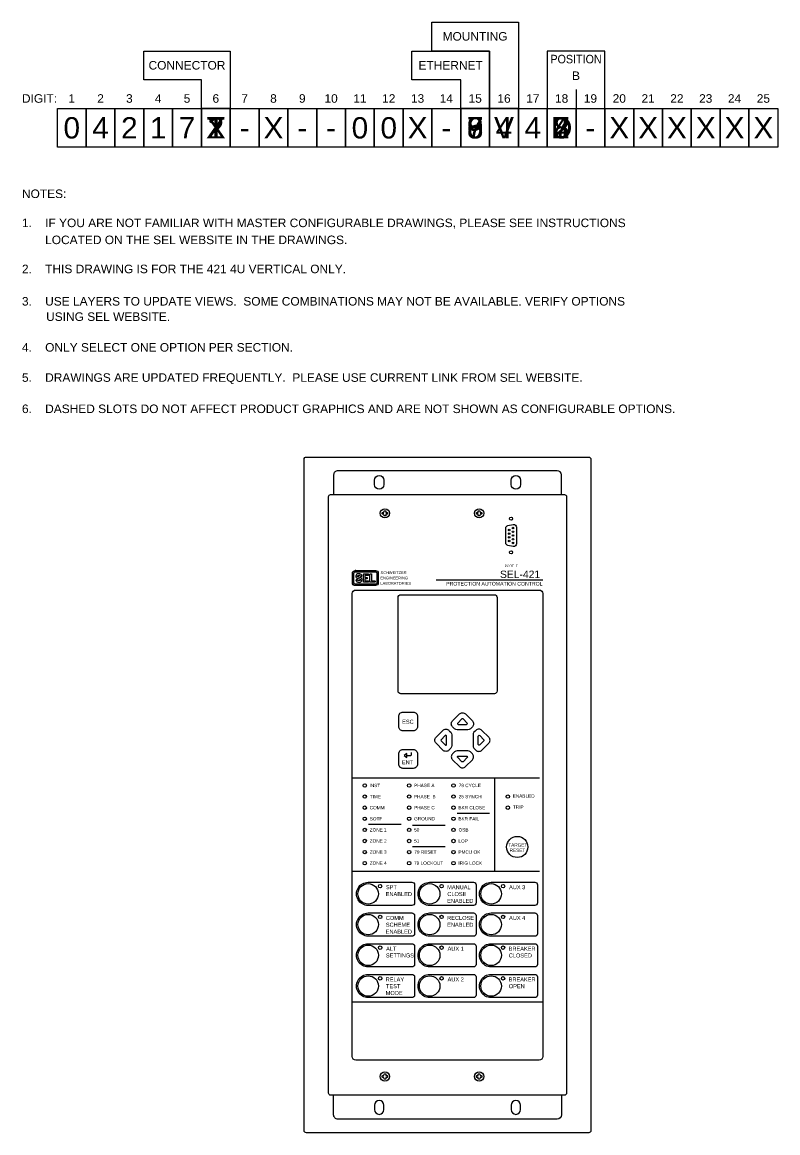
# Model space of a CAD drawing. Extents: x 0.5 to 47.5, y 0.5 to 35.2.
# Drawn here: x 0.51 to 22.63, y 2.68 to 35.22 of the extents above; entities that cross this region are included whole.
import ezdxf
from ezdxf.enums import TextEntityAlignment as Align

# ---------------------------------------------------------------- set-up
doc = ezdxf.new("R2010")
doc.units = 0
doc.header["$MEASUREMENT"] = 0
for name, color, linetype in [('1_0______CONNECTOR_TYPE_', 7, 'CONTINUOUS'), ('1_1__X__NONE__SV_SUBSCRIBE', 7, 'CONTINUOUS'), ('1_2__1__SCREW_TERMINAL__SV', 7, 'CONTINUOUS'), ('1_3__2__CONNECTORIZED__SV_', 7, 'CONTINUOUS'), ('1_4__T__TIME-DOMAIN_LINK__', 7, 'CONTINUOUS'), ('2_0______ETHERNET_CONNECTI', 7, 'CONTINUOUS'), ('2_1__6___4__10-100BASE-T_C', 7, 'CONTINUOUS'), ('2_2__7___4__100BASE-FX_CON', 7, 'CONTINUOUS'), ('2_3__8___2__10-100BASE-T__', 7, 'CONTINUOUS'), ('2_4__9___2__100-1000BASE__', 7, 'CONTINUOUS'), ('3_0______MOUNTING_', 7, 'CONTINUOUS'), ('3_1__V__VERTICAL_RACK_MOUN', 7, 'CONTINUOUS'), ('3_2__4__VERTICAL_PANEL_MOU', 7, 'CONTINUOUS'), ('4_0______IO_BOARD_POSITION', 7, 'CONTINUOUS'), ('4_1__2___8__OPTOISOLATED_I', 7, 'CONTINUOUS'), ('4_2__7___8__OPTOISOLATED_I', 7, 'CONTINUOUS'), ('4_3__4___24__OPTOISOLATED_', 7, 'CONTINUOUS'), ('4_4__D___24__OPTOISOLATED_', 7, 'CONTINUOUS'), ('4_5__8___8__OPTOISOLATED_I', 7, 'CONTINUOUS'), ('5_0______DWG_', 7, 'CONTINUOUS')]:
    doc.layers.add(name, color=color, linetype=linetype)
doc.styles.add('ARIAL', font='arial.ttf')

msp = doc.modelspace()

# ---------------------------------------------------------------- linework, layer by layer
at = {"layer": '1_0______CONNECTOR_TYPE_'}
msp.add_lwpolyline([(2.379, 31.562), (1.536, 31.562), (1.536, 32.687), (2.379, 32.687), (2.379, 31.562)], dxfattribs=at)
at = {"layer": '2_0______ETHERNET_CONNECTI'}
msp.add_lwpolyline([(2.379, 31.562), (1.536, 31.562), (1.536, 32.687), (2.379, 32.687), (2.379, 31.562)], dxfattribs=at)
at = {"layer": '3_0______MOUNTING_'}
msp.add_lwpolyline([(2.379, 31.562), (1.536, 31.562), (1.536, 32.687), (2.379, 32.687), (2.379, 31.562)], dxfattribs=at)
at = {"layer": '3_1__V__VERTICAL_RACK_MOUN'}
for points in [[(16.296, 21.38), (16.296, 21.954, 0.414213), (16.171, 22.079), (9.751, 22.079, 0.414214), (9.626, 21.954), (9.626, 21.38)], [(16.296, 3.78), (16.296, 3.206, -0.414213), (16.171, 3.081), (9.751, 3.081, -0.414214), (9.626, 3.206), (9.626, 3.78)]]:
    msp.add_lwpolyline(points, format="xyb", dxfattribs=at)
for points in [[(11.1, 21.8), (11.1, 21.672, -1), (10.822, 21.672), (10.822, 21.8, -1)], [(15.1, 21.8), (15.1, 21.672, -1), (14.822, 21.672), (14.822, 21.8, -1)], [(16.446, 21.319), (16.446, 3.841, -0.414215), (16.385, 3.78), (9.537, 3.78, -0.414214), (9.476, 3.841), (9.476, 21.319, -0.414214), (9.537, 21.38), (16.385, 21.38, -0.414212)], [(11.1, 3.36), (11.1, 3.488, 1), (10.822, 3.488), (10.822, 3.36, 1)], [(15.1, 3.36), (15.1, 3.488, 1), (14.822, 3.488), (14.822, 3.36, 1)]]:
    msp.add_lwpolyline(points, format="xyb", close=True, dxfattribs=at)
at = {"layer": '3_2__4__VERTICAL_PANEL_MOU'}
msp.add_lwpolyline([(17.16, 22.413), (17.16, 2.748, -0.414082), (17.093, 2.68), (8.828, 2.68, -0.414079), (8.76, 2.748), (8.76, 22.413, -0.414081), (8.828, 22.48), (17.093, 22.48, -0.414077)], format="xyb", close=True, dxfattribs=at)
at = {"layer": '4_0______IO_BOARD_POSITION'}
msp.add_lwpolyline([(2.379, 31.562), (1.536, 31.562), (1.536, 32.687), (2.379, 32.687), (2.379, 31.562)], dxfattribs=at)
at = {"layer": '5_0______DWG_'}
for points in [[(14.192, 34.375), (12.504, 34.375), (12.504, 35.219), (15.036, 35.219), (15.036, 32.687), (14.192, 32.687), (14.192, 34.375)], [(5.754, 33.531), (4.067, 33.531), (4.067, 34.375), (6.598, 34.375), (6.598, 32.687), (5.754, 32.687), (5.754, 33.531)], [(13.348, 33.531), (11.911, 33.531), (11.911, 34.375), (14.192, 34.375), (14.192, 32.687), (13.348, 32.687), (13.348, 33.531)], [(11.765, 13.791), (11.69, 13.733), (11.765, 13.675)], [(11.765, 13.791), (11.69, 13.733), (11.765, 13.675)]]:
    msp.add_lwpolyline(points, close=True, dxfattribs=at)
for points in [[(17.567, 32.687), (17.567, 34.375), (15.879, 34.375), (15.879, 32.687), (17.567, 32.687)], [(16.723, 33.243), (16.723, 32.687)], [(2.379, 31.562), (1.536, 31.562), (1.536, 32.687), (2.379, 32.687), (2.379, 31.562)], [(3.223, 31.562), (2.379, 31.562), (2.379, 32.687), (3.223, 32.687), (3.223, 31.562)], [(4.067, 31.562), (3.223, 31.562), (3.223, 32.687), (4.067, 32.687), (4.067, 31.562)], [(4.911, 31.562), (4.067, 31.562), (4.067, 32.687), (4.911, 32.687), (4.911, 31.562)], [(5.754, 31.562), (4.911, 31.562), (4.911, 32.687), (5.754, 32.687), (5.754, 31.562)], [(6.598, 31.562), (5.754, 31.562), (5.754, 32.687), (6.598, 32.687), (6.598, 31.562)], [(7.442, 31.562), (6.598, 31.562), (6.598, 32.687), (7.442, 32.687), (7.442, 31.562)], [(8.286, 31.562), (7.442, 31.562), (7.442, 32.687), (8.286, 32.687), (8.286, 31.562)], [(9.129, 31.562), (8.286, 31.562), (8.286, 32.687), (9.129, 32.687), (9.129, 31.562)], [(9.973, 31.562), (9.129, 31.562), (9.129, 32.687), (9.973, 32.687), (9.973, 31.562)], [(10.817, 31.562), (9.973, 31.562), (9.973, 32.687), (10.817, 32.687), (10.817, 31.562)], [(11.661, 31.562), (10.817, 31.562), (10.817, 32.687), (11.661, 32.687), (11.661, 31.562)], [(12.504, 31.562), (11.661, 31.562), (11.661, 32.687), (12.504, 32.687), (12.504, 31.562)], [(13.348, 31.562), (12.504, 31.562), (12.504, 32.687), (13.348, 32.687), (13.348, 31.562)], [(14.192, 31.562), (13.348, 31.562), (13.348, 32.687), (14.192, 32.687), (14.192, 31.562)], [(15.036, 31.562), (14.192, 31.562), (14.192, 32.687), (15.036, 32.687), (15.036, 31.562)], [(15.879, 31.562), (15.036, 31.562), (15.036, 32.687), (15.879, 32.687), (15.879, 31.562)], [(16.723, 31.562), (15.879, 31.562), (15.879, 32.687), (16.723, 32.687), (16.723, 31.562)], [(17.567, 31.562), (16.723, 31.562), (16.723, 32.687), (17.567, 32.687), (17.567, 31.562)], [(18.411, 31.562), (17.567, 31.562), (17.567, 32.687), (18.411, 32.687), (18.411, 31.562)], [(19.254, 31.562), (18.411, 31.562), (18.411, 32.687), (19.254, 32.687), (19.254, 31.562)], [(20.098, 31.562), (19.254, 31.562), (19.254, 32.687), (20.098, 32.687), (20.098, 31.562)], [(20.942, 31.562), (20.098, 31.562), (20.098, 32.687), (20.942, 32.687), (20.942, 31.562)], [(21.786, 31.562), (20.942, 31.562), (20.942, 32.687), (21.786, 32.687), (21.786, 31.562)], [(22.629, 31.562), (21.786, 31.562), (21.786, 32.687), (22.629, 32.687), (22.629, 31.562)], [(10.273, 19.153), (10.253, 19.153)], [(10.273, 19.153), (10.253, 19.153)], [(10.273, 19.153), (10.253, 19.153)], [(10.273, 19.153), (10.253, 19.153)], [(15.747, 18.876), (12.623, 18.876)], [(15.747, 18.876), (12.623, 18.876)], [(15.657, 13.075), (10.182, 13.075)], [(14.339, 13.075), (14.339, 10.335)], [(13.239, 12.043), (14.192, 12.043)], [(10.649, 11.718), (11.603, 11.718)], [(11.936, 11.694), (12.89, 11.694)], [(11.939, 11.068), (12.892, 11.068)], [(15.657, 10.335), (10.182, 10.335)], [(15.747, 6.505), (10.172, 6.505)]]:
    msp.add_lwpolyline(points, dxfattribs=at)
for points in [[(11.203, 20.813, -0.391794), (11.195, 20.805), (11.155, 20.803, 0.399739), (11.154, 20.802), (11.152, 20.762, -0.391859), (11.144, 20.754), (11.11, 20.754, -0.391764), (11.102, 20.762), (11.099, 20.802, 0.399816), (11.099, 20.803), (11.059, 20.805, -0.391825), (11.051, 20.813), (11.05, 20.83), (11.051, 20.847, -0.391806), (11.059, 20.856), (11.099, 20.858, 0.399638), (11.099, 20.859), (11.102, 20.899, -0.391814), (11.11, 20.907), (11.144, 20.907, -0.39186), (11.152, 20.899), (11.154, 20.859, 0.399739), (11.155, 20.858), (11.195, 20.856, -0.391769), (11.203, 20.847), (11.204, 20.83), (11.203, 20.813)], [(13.962, 20.813, -0.391794), (13.954, 20.805), (13.914, 20.803, 0.399739), (13.913, 20.802), (13.911, 20.762, -0.391859), (13.903, 20.754), (13.869, 20.754, -0.391764), (13.861, 20.762), (13.858, 20.802, 0.399816), (13.857, 20.803), (13.818, 20.805, -0.391825), (13.809, 20.813), (13.809, 20.83), (13.809, 20.847, -0.391806), (13.818, 20.856), (13.857, 20.858, 0.399638), (13.858, 20.859), (13.861, 20.899, -0.391814), (13.869, 20.907), (13.903, 20.907, -0.39186), (13.911, 20.899), (13.913, 20.859, 0.399739), (13.914, 20.858), (13.954, 20.856, -0.391769), (13.962, 20.847), (13.962, 20.83), (13.962, 20.813)], [(11.765, 13.733), (11.874, 13.733, 0.414214), (11.909, 13.768), (11.909, 13.825)], [(11.765, 13.733), (11.874, 13.733, 0.414214), (11.909, 13.768), (11.909, 13.825)], [(11.203, 4.313, -0.391794), (11.195, 4.305), (11.155, 4.303, 0.399739), (11.154, 4.302), (11.152, 4.262, -0.391859), (11.144, 4.254), (11.11, 4.254, -0.391764), (11.102, 4.262), (11.099, 4.302, 0.399816), (11.099, 4.303), (11.059, 4.305, -0.391825), (11.051, 4.313), (11.05, 4.33), (11.051, 4.347, -0.391806), (11.059, 4.356), (11.099, 4.358, 0.399638), (11.099, 4.359), (11.102, 4.399, -0.391814), (11.11, 4.407), (11.144, 4.407, -0.39186), (11.152, 4.399), (11.154, 4.359, 0.399739), (11.155, 4.358), (11.195, 4.356, -0.391769), (11.203, 4.347), (11.204, 4.33), (11.203, 4.313)], [(13.962, 4.313, -0.391794), (13.954, 4.305), (13.914, 4.303, 0.399739), (13.913, 4.302), (13.911, 4.262, -0.391859), (13.903, 4.254), (13.869, 4.254, -0.391764), (13.861, 4.262), (13.858, 4.302, 0.399816), (13.857, 4.303), (13.818, 4.305, -0.391825), (13.809, 4.313), (13.809, 4.33), (13.809, 4.347, -0.391806), (13.818, 4.356), (13.857, 4.358, 0.399638), (13.858, 4.359), (13.861, 4.399, -0.391814), (13.869, 4.407), (13.903, 4.407, -0.39186), (13.911, 4.399), (13.913, 4.359, 0.399739), (13.914, 4.358), (13.954, 4.356, -0.391769), (13.962, 4.347), (13.962, 4.33), (13.962, 4.313)]]:
    msp.add_lwpolyline(points, format="xyb", dxfattribs=at)
for points in [[(14.976, 20.423), (14.976, 19.938, -0.46318), (14.883, 19.86), (14.73, 19.888, -0.363045), (14.665, 19.965), (14.665, 20.395, -0.360245), (14.73, 20.473), (14.883, 20.5, -0.463312)], [(10.253, 19.153), (10.855, 19.153, -0.41811), (10.931, 19.076), (10.931, 18.793, -0.404471), (10.855, 18.714), (10.253, 18.714, -0.41811), (10.177, 18.791), (10.177, 19.074, -0.404471)], [(10.259, 19.113), (10.852, 19.113, -0.378768), (10.892, 19.077), (10.892, 18.792, -0.441125), (10.852, 18.756), (10.259, 18.756, -0.378768), (10.219, 18.791), (10.219, 19.076, -0.441125)], [(10.363, 19.06, 0.192116), (10.299, 19.034, 0.12608), (10.278, 18.995, 0.336344), (10.314, 18.925, 0.087668), (10.366, 18.911, -0.022201), (10.382, 18.909, -0.039737), (10.393, 18.905, -0.23043), (10.411, 18.887, -0.182747), (10.41, 18.872, -0.221111), (10.375, 18.853, -0.058363), (10.354, 18.852, -0.13415), (10.331, 18.864, 0.006668), (10.318, 18.879, 0.085557), (10.316, 18.881, 0.231613), (10.285, 18.878, 0.170757), (10.28, 18.871, 0.118457), (10.281, 18.858, 0.153081), (10.307, 18.825, 0.186266), (10.371, 18.806, 0.192116), (10.436, 18.832, 0.12608), (10.456, 18.871, 0.336344), (10.42, 18.941, 0.087668), (10.368, 18.955, -0.022201), (10.352, 18.957, -0.039737), (10.341, 18.961, -0.23043), (10.323, 18.979, -0.182747), (10.324, 18.994, -0.221111), (10.359, 19.013, -0.058363), (10.38, 19.014, -0.13415), (10.403, 19.002, 0.006668), (10.416, 18.987, 0.085557), (10.418, 18.985, 0.231613), (10.449, 18.988, 0.170757), (10.454, 18.995, 0.118457), (10.453, 19.008, 0.153081), (10.427, 19.041, 0.186266)], [(10.512, 19.056), (10.638, 19.056, -0.424366), (10.65, 19.044), (10.65, 19.024, -0.404134), (10.638, 19.012), (10.543, 19.012), (10.543, 18.954), (10.599, 18.954, -0.477137), (10.607, 18.944), (10.607, 18.92, -0.353971), (10.599, 18.91), (10.543, 18.91), (10.543, 18.853), (10.638, 18.853, -0.424366), (10.65, 18.841), (10.65, 18.82, -0.404134), (10.638, 18.808), (10.512, 18.808, -0.432614), (10.5, 18.821), (10.5, 19.043, -0.396049)], [(10.701, 19.056), (10.722, 19.056, -0.432614), (10.734, 19.043), (10.734, 18.853), (10.827, 18.853, -0.424366), (10.838, 18.841), (10.838, 18.82, -0.404134), (10.827, 18.808), (10.701, 18.808, -0.432614), (10.689, 18.821), (10.689, 19.043, -0.396049)], [(15.747, 18.482), (15.747, 4.911, -0.414315), (15.647, 4.811), (10.272, 4.811, -0.414634), (10.172, 4.911), (10.172, 18.482, -0.414229), (10.272, 18.582), (15.647, 18.582, -0.414193)], [(11.511, 15.625), (11.511, 18.365, -0.414221), (11.591, 18.445), (14.331, 18.445, -0.414221), (14.411, 18.365), (14.411, 15.625, -0.414221), (14.331, 15.545), (11.591, 15.545, -0.414221)], [(11.656, 15.007), (11.956, 15.007, -0.414214), (12.081, 14.882), (12.081, 14.582, -0.414214), (11.956, 14.457), (11.656, 14.457, -0.414214), (11.531, 14.582), (11.531, 14.882, -0.414214)], [(11.656, 15.007), (11.956, 15.007, -0.414214), (12.081, 14.882), (12.081, 14.582, -0.414214), (11.956, 14.457), (11.656, 14.457, -0.414214), (11.531, 14.582), (11.531, 14.882, -0.414214)], [(13.241, 14.491, -0.176539), (13.163, 14.518), (13.126, 14.553), (13.107, 14.572, -0.414214), (13.107, 14.749), (13.309, 14.951, -0.414214), (13.485, 14.951), (13.687, 14.749, -0.414214), (13.687, 14.572), (13.668, 14.553), (13.631, 14.518, -0.176539), (13.553, 14.491)], [(13.38, 14.806), (13.259, 14.685, 0.66386), (13.276, 14.644), (13.518, 14.644, 0.66386), (13.535, 14.685), (13.414, 14.806, 0.408376)], [(13.085, 14.025, -0.176539), (13.058, 13.947), (13.022, 13.91), (13.003, 13.891, -0.414214), (12.826, 13.891), (12.625, 14.093, -0.414214), (12.625, 14.269), (12.826, 14.471, -0.414214), (13.003, 14.471), (13.022, 14.452), (13.058, 14.415, -0.176539), (13.085, 14.337)], [(12.77, 14.164), (12.891, 14.043, 0.66386), (12.932, 14.06), (12.932, 14.302, 0.66386), (12.891, 14.319), (12.77, 14.198, 0.408376)], [(13.708, 14.025, 0.176539), (13.735, 13.947), (13.771, 13.91), (13.79, 13.891, 0.414214), (13.967, 13.891), (14.168, 14.093, 0.414214), (14.168, 14.269), (13.967, 14.471, 0.414214), (13.79, 14.471), (13.771, 14.452), (13.735, 14.415, 0.176539), (13.708, 14.337)], [(14.023, 14.164), (13.902, 14.043, -0.66386), (13.861, 14.06), (13.861, 14.302, -0.66386), (13.902, 14.319), (14.023, 14.198, -0.408376)], [(11.656, 13.908), (11.956, 13.908, -0.414214), (12.081, 13.783), (12.081, 13.483, -0.414214), (11.956, 13.358), (11.656, 13.358, -0.414214), (11.531, 13.483), (11.531, 13.783, -0.414214)], [(11.656, 13.908), (11.956, 13.908, -0.414214), (12.081, 13.783), (12.081, 13.483, -0.414214), (11.956, 13.358), (11.656, 13.358, -0.414214), (11.531, 13.483), (11.531, 13.783, -0.414214)], [(13.241, 13.869, 0.176539), (13.163, 13.842), (13.126, 13.806), (13.107, 13.787, 0.414214), (13.107, 13.61), (13.309, 13.409, 0.414214), (13.485, 13.409), (13.687, 13.61, 0.414214), (13.687, 13.787), (13.668, 13.806), (13.631, 13.842, 0.176539), (13.553, 13.869)], [(13.38, 13.553), (13.259, 13.675, -0.66386), (13.276, 13.715), (13.518, 13.715, -0.66386), (13.535, 13.675), (13.414, 13.553, -0.408376)], [(10.636, 10.02), (11.916, 10.02, -0.385887), (11.997, 9.947), (11.997, 9.414, -0.395152), (11.916, 9.34), (10.636, 9.34, -1.000771)], [(12.437, 10.02), (13.716, 10.02, -0.385887), (13.797, 9.947), (13.797, 9.414, -0.395152), (13.716, 9.34), (12.437, 9.34, -1.000771)], [(14.236, 10.02), (15.516, 10.02, -0.385887), (15.597, 9.947), (15.597, 9.414, -0.395152), (15.516, 9.34), (14.236, 9.34, -1.000771)], [(10.637, 9.12), (11.916, 9.12, -0.385887), (11.997, 9.047), (11.997, 8.514, -0.395152), (11.916, 8.44), (10.637, 8.44, -1.000771)], [(12.437, 9.12), (13.716, 9.12, -0.385887), (13.797, 9.047), (13.797, 8.514, -0.395152), (13.716, 8.44), (12.437, 8.44, -1.000771)], [(14.236, 9.12), (15.516, 9.12, -0.385887), (15.597, 9.047), (15.597, 8.514, -0.395152), (15.516, 8.44), (14.236, 8.44, -1.000771)], [(10.637, 8.22), (11.916, 8.22, -0.385887), (11.997, 8.147), (11.997, 7.614, -0.395152), (11.916, 7.54), (10.637, 7.54, -1.000771)], [(12.437, 8.22), (13.716, 8.22, -0.385887), (13.797, 8.147), (13.797, 7.614, -0.395152), (13.716, 7.54), (12.437, 7.54, -1.000771)], [(14.236, 8.22), (15.516, 8.22, -0.385887), (15.597, 8.147), (15.597, 7.614, -0.395152), (15.516, 7.54), (14.236, 7.54, -1.000771)], [(10.637, 7.32), (11.916, 7.32, -0.385887), (11.997, 7.247), (11.997, 6.714, -0.395152), (11.916, 6.64), (10.637, 6.64, -1.000771)], [(12.437, 7.32), (13.716, 7.32, -0.385887), (13.798, 7.247), (13.798, 6.714, -0.395152), (13.716, 6.64), (12.437, 6.64, -1.000771)], [(14.236, 7.32), (15.516, 7.32, -0.385887), (15.597, 7.247), (15.597, 6.714, -0.395152), (15.516, 6.64), (14.236, 6.64, -1.000771)]]:
    msp.add_lwpolyline(points, format="xyb", close=True, dxfattribs=at)
for centre, radius in [((11.127, 20.83), 0.135), ((13.886, 20.83), 0.135), ((14.82, 20.672), 0.047), ((14.764, 20.344), 0.0225), ((14.764, 20.235), 0.0225), ((14.876, 20.398), 0.0225), ((14.876, 20.289), 0.0225), ((14.876, 20.18), 0.0225), ((14.764, 20.126), 0.0225), ((14.764, 20.017), 0.0225), ((14.876, 20.071), 0.0225), ((14.876, 19.962), 0.0225), ((14.82, 19.688), 0.047), ((10.536, 12.855), 0.05), ((11.836, 12.855), 0.05), ((13.136, 12.855), 0.05), ((10.536, 12.53), 0.05), ((11.836, 12.53), 0.05), ((13.136, 12.53), 0.05), ((14.726, 12.53), 0.05), ((10.536, 12.205), 0.05), ((11.836, 12.205), 0.05), ((13.136, 12.205), 0.05), ((14.726, 12.205), 0.05), ((10.536, 11.88), 0.05), ((11.836, 11.88), 0.05), ((13.136, 11.88), 0.05), ((10.536, 11.555), 0.05), ((11.836, 11.555), 0.05), ((13.136, 11.555), 0.05), ((10.536, 11.23), 0.05), ((11.836, 11.23), 0.05), ((13.136, 11.23), 0.05), ((15.001, 11.055), 0.31), ((10.536, 10.905), 0.05), ((11.836, 10.905), 0.05), ((13.136, 10.905), 0.05), ((10.536, 10.58), 0.05), ((11.836, 10.58), 0.05), ((13.136, 10.58), 0.05), ((10.636, 9.68), 0.3), ((10.986, 9.905), 0.05), ((12.437, 9.68), 0.3), ((12.787, 9.905), 0.05), ((14.236, 9.68), 0.3), ((14.586, 9.905), 0.05), ((10.637, 8.78), 0.3), ((10.987, 9.005), 0.05), ((12.437, 8.78), 0.3), ((12.787, 9.005), 0.05), ((14.236, 8.78), 0.3), ((14.586, 9.005), 0.05), ((10.637, 7.88), 0.3), ((10.987, 8.105), 0.05), ((12.437, 7.88), 0.3), ((12.787, 8.105), 0.05), ((14.236, 7.88), 0.3), ((14.586, 8.105), 0.05), ((10.637, 6.98), 0.3), ((10.987, 7.205), 0.05), ((12.437, 6.98), 0.3), ((12.787, 7.205), 0.05), ((14.236, 6.98), 0.3), ((14.586, 7.205), 0.05), ((11.127, 4.33), 0.135), ((13.886, 4.33), 0.135)]:
    msp.add_circle(centre, radius, dxfattribs=at)

# ---------------------------------------------------------------- texts
at = {"layer": '1_1__X__NONE__SV_SUBSCRIBE', "style": 'ARIAL'}
msp.add_text('X', height=0.625, dxfattribs=at).set_placement((6.176, 31.812), align=Align.CENTER)
at = {"layer": '1_2__1__SCREW_TERMINAL__SV', "style": 'ARIAL'}
msp.add_text('1', height=0.625, dxfattribs=at).set_placement((6.176, 31.812), align=Align.CENTER)
at = {"layer": '1_3__2__CONNECTORIZED__SV_', "style": 'ARIAL'}
msp.add_text('2', height=0.625, dxfattribs=at).set_placement((6.176, 31.812), align=Align.CENTER)
at = {"layer": '1_4__T__TIME-DOMAIN_LINK__', "style": 'ARIAL'}
msp.add_text('T', height=0.625, dxfattribs=at).set_placement((6.176, 31.812), align=Align.CENTER)
at = {"layer": '2_1__6___4__10-100BASE-T_C', "style": 'ARIAL'}
msp.add_text('6', height=0.625, dxfattribs=at).set_placement((13.77, 31.812), align=Align.CENTER)
at = {"layer": '2_2__7___4__100BASE-FX_CON', "style": 'ARIAL'}
msp.add_text('7', height=0.625, dxfattribs=at).set_placement((13.77, 31.812), align=Align.CENTER)
at = {"layer": '2_3__8___2__10-100BASE-T__', "style": 'ARIAL'}
msp.add_text('8', height=0.625, dxfattribs=at).set_placement((13.77, 31.812), align=Align.CENTER)
at = {"layer": '2_4__9___2__100-1000BASE__', "style": 'ARIAL'}
msp.add_text('9', height=0.625, dxfattribs=at).set_placement((13.77, 31.812), align=Align.CENTER)
at = {"layer": '3_1__V__VERTICAL_RACK_MOUN', "style": 'ARIAL'}
msp.add_text('V', height=0.625, dxfattribs=at).set_placement((14.614, 31.812), align=Align.CENTER)
at = {"layer": '3_2__4__VERTICAL_PANEL_MOU', "style": 'ARIAL'}
msp.add_text('4', height=0.625, dxfattribs=at).set_placement((14.614, 31.812), align=Align.CENTER)
at = {"layer": '4_1__2___8__OPTOISOLATED_I', "style": 'ARIAL'}
msp.add_text('2', height=0.625, dxfattribs=at).set_placement((16.301, 31.812), align=Align.CENTER)
at = {"layer": '4_2__7___8__OPTOISOLATED_I', "style": 'ARIAL'}
msp.add_text('7', height=0.625, dxfattribs=at).set_placement((16.301, 31.812), align=Align.CENTER)
at = {"layer": '4_3__4___24__OPTOISOLATED_', "style": 'ARIAL'}
msp.add_text('4', height=0.625, dxfattribs=at).set_placement((16.301, 31.812), align=Align.CENTER)
at = {"layer": '4_4__D___24__OPTOISOLATED_', "style": 'ARIAL'}
msp.add_text('D', height=0.625, dxfattribs=at).set_placement((16.301, 31.812), align=Align.CENTER)
at = {"layer": '4_5__8___8__OPTOISOLATED_I', "style": 'ARIAL'}
msp.add_text('8', height=0.625, dxfattribs=at).set_placement((16.301, 31.812), align=Align.CENTER)
at = {"layer": '5_0______DWG_', "style": 'ARIAL'}
for s, height, p in [('MOUNTING', 0.25, (13.766, 34.68)), ('CONNECTOR', 0.25, (5.332, 33.832)), ('ETHERNET', 0.25, (13.051, 33.832)), ('B', 0.25, (16.723, 33.526)), ('1', 0.25, (1.958, 32.859)), ('2', 0.25, (2.801, 32.859)), ('3', 0.25, (3.645, 32.859)), ('4', 0.25, (4.489, 32.859)), ('5', 0.25, (5.333, 32.859)), ('6', 0.25, (6.176, 32.859)), ('7', 0.25, (7.02, 32.859)), ('8', 0.25, (7.864, 32.859)), ('9', 0.25, (8.708, 32.859)), ('10', 0.25, (9.551, 32.859)), ('11', 0.25, (10.395, 32.859)), ('12', 0.25, (11.239, 32.859)), ('13', 0.25, (12.083, 32.859)), ('14', 0.25, (12.926, 32.859)), ('15', 0.25, (13.77, 32.859)), ('16', 0.25, (14.614, 32.859)), ('17', 0.25, (15.458, 32.859)), ('18', 0.25, (16.301, 32.859)), ('19', 0.25, (17.145, 32.859)), ('20', 0.25, (17.989, 32.859)), ('21', 0.25, (18.833, 32.859)), ('22', 0.25, (19.676, 32.859)), ('23', 0.25, (20.52, 32.859)), ('24', 0.25, (21.364, 32.859)), ('25', 0.25, (22.208, 32.859)), ('0', 0.625, (1.958, 31.812)), ('4', 0.625, (2.801, 31.812)), ('2', 0.625, (3.645, 31.812)), ('1', 0.625, (4.489, 31.812)), ('7', 0.625, (5.333, 31.812)), ('X', 0.625, (7.864, 31.812)), ('0', 0.625, (10.395, 31.812)), ('0', 0.625, (11.239, 31.812)), ('X', 0.625, (12.083, 31.812)), ('4', 0.625, (15.458, 31.812)), ('X', 0.625, (17.989, 31.812)), ('X', 0.625, (18.833, 31.812)), ('X', 0.625, (19.676, 31.812)), ('X', 0.625, (20.52, 31.812)), ('X', 0.625, (21.364, 31.812)), ('X', 0.625, (22.208, 31.812)), ('-', 0.625, (7.02, 31.812)), ('-', 0.625, (8.708, 31.812)), ('-', 0.625, (9.551, 31.812)), ('-', 0.625, (12.926, 31.812)), ('-', 0.625, (17.145, 31.812))]:
    msp.add_text(s, height=height, dxfattribs=at).set_placement(p, align=Align.CENTER)
at = {"layer": '5_0______DWG_', "style": 'ARIAL', "width": 0.9}
msp.add_text('POSITION', height=0.25, dxfattribs=at).set_placement((16.723, 34.013), align=Align.CENTER)
at = {"layer": '5_0______DWG_', "style": 'ARIAL'}
for s, height, p in [('DIGIT:', 0.25, (0.5, 32.859)), ('NOTES:', 0.25, (0.5, 30.067)), ('1.    IF YOU ARE NOT FAMILIAR WITH MASTER CONFIGURABLE DRAWINGS, PLEASE SEE INSTRUCTIONS', 0.25, (0.5, 29.215)), ('       LOCATED ON THE SEL WEBSITE IN THE DRAWINGS.', 0.25, (0.5, 28.717)), ('2.    THIS DRAWING IS FOR THE 421 4U VERTICAL ONLY.', 0.25, (0.5, 27.865)), ('3.    USE LAYERS TO UPDATE VIEWS.  SOME COMBINATIONS MAY NOT BE AVAILABLE. VERIFY OPTIONS', 0.25, (0.5, 26.917)), ('       USING SEL WEBSITE.', 0.25, (0.529, 26.467)), ('4.    ONLY SELECT ONE OPTION PER SECTION.', 0.25, (0.5, 25.567)), ('5.    DRAWINGS ARE UPDATED FREQUENTLY.  PLEASE USE CURRENT LINK FROM SEL WEBSITE.', 0.25, (0.5, 24.683)), ('6.    DASHED SLOTS DO NOT AFFECT PRODUCT GRAPHICS AND ARE NOT SHOWN AS CONFIGURABLE OPTIONS.', 0.25, (0.5, 23.767)), ('PORT  F', 0.0688, (14.638, 19.254)), ('ENGINEERING', 0.08237, (10.995, 18.894)), ('SCHWEITZER', 0.0824, (10.999, 19.05)), ('SEL-421', 0.2163, (14.496, 18.935)), ('LABORATORIES', 0.08237, (10.995, 18.738)), ('PROTECTION AUTOMATION CONTROL', 0.10817, (12.921, 18.713)), ('ESC', 0.118, (11.631, 14.665)), ('ENT', 0.118, (11.625, 13.478)), ('INST', 0.0983, (10.677, 12.807)), ('PHASE A', 0.0983, (11.983, 12.807)), ('79 CYCLE', 0.0983, (13.288, 12.807)), ('TIME', 0.0983, (10.684, 12.482)), ('PHASE  B', 0.0983, (11.977, 12.482)), ('25 SYNCH', 0.0983, (13.285, 12.482)), ('ENABLED', 0.0983, (14.868, 12.497)), ('COMM', 0.0983, (10.682, 12.157)), ('PHASE C', 0.0983, (11.982, 12.157)), ('BKR CLOSE', 0.0983, (13.279, 12.157)), ('TRIP', 0.0983, (14.874, 12.173)), ('SOTF', 0.0983, (10.683, 11.832)), ('GROUND', 0.0983, (11.982, 11.832)), ('BKR FAIL', 0.0983, (13.279, 11.83)), ('ZONE 1', 0.0983, (10.682, 11.507)), ('50', 0.0983, (11.983, 11.507)), ('OSB', 0.0983, (13.284, 11.507)), ('ZONE 2', 0.0983, (10.682, 11.182)), ('51', 0.0983, (11.983, 11.182)), ('LOP', 0.0983, (13.279, 11.182)), ('TARGET', 0.0983, (14.74, 11.063)), ('ZONE 3', 0.0983, (10.682, 10.857)), ('79 RESET', 0.0983, (11.987, 10.857)), ('PMCU OK', 0.0983, (13.279, 10.857)), ('RESET', 0.0983, (14.778, 10.91)), ('ZONE 4', 0.0983, (10.682, 10.532)), ('79 LOCKOUT', 0.0983, (11.98, 10.532)), ('IRIG LOCK', 0.0983, (13.278, 10.532)), ('SPT', 0.118, (11.155, 9.817)), ('MANUAL', 0.118, (12.95, 9.817)), ('AUX 3', 0.118, (14.761, 9.817)), ('ENABLED', 0.118, (11.149, 9.615)), ('CLOSE', 0.118, (12.954, 9.617)), ('ENABLED', 0.118, (12.949, 9.415)), ('COMM', 0.118, (11.154, 8.917)), ('SCHEME', 0.118, (11.155, 8.717)), ('RECLOSE', 0.118, (12.949, 8.917)), ('ENABLED', 0.118, (12.949, 8.715)), ('AUX 4', 0.118, (14.761, 8.917)), ('ENABLED', 0.118, (11.149, 8.515)), ('AUX 1', 0.118, (12.962, 8.017)), ('ALT', 0.118, (11.162, 8.015)), ('SETTINGS', 0.118, (11.155, 7.817)), ('CLOSED', 0.118, (14.753, 7.817)), ('BREAKER', 0.118, (14.75, 8.015)), ('RELAY', 0.118, (11.149, 7.115)), ('AUX 2', 0.118, (12.962, 7.117)), ('BREAKER', 0.118, (14.75, 7.115)), ('TEST', 0.118, (11.158, 6.917)), ('MODE', 0.118, (11.15, 6.717)), ('OPEN', 0.118, (14.754, 6.917))]:
    msp.add_text(s, height=height, dxfattribs=at).set_placement(p)

doc.saveas('drawing.dxf')
